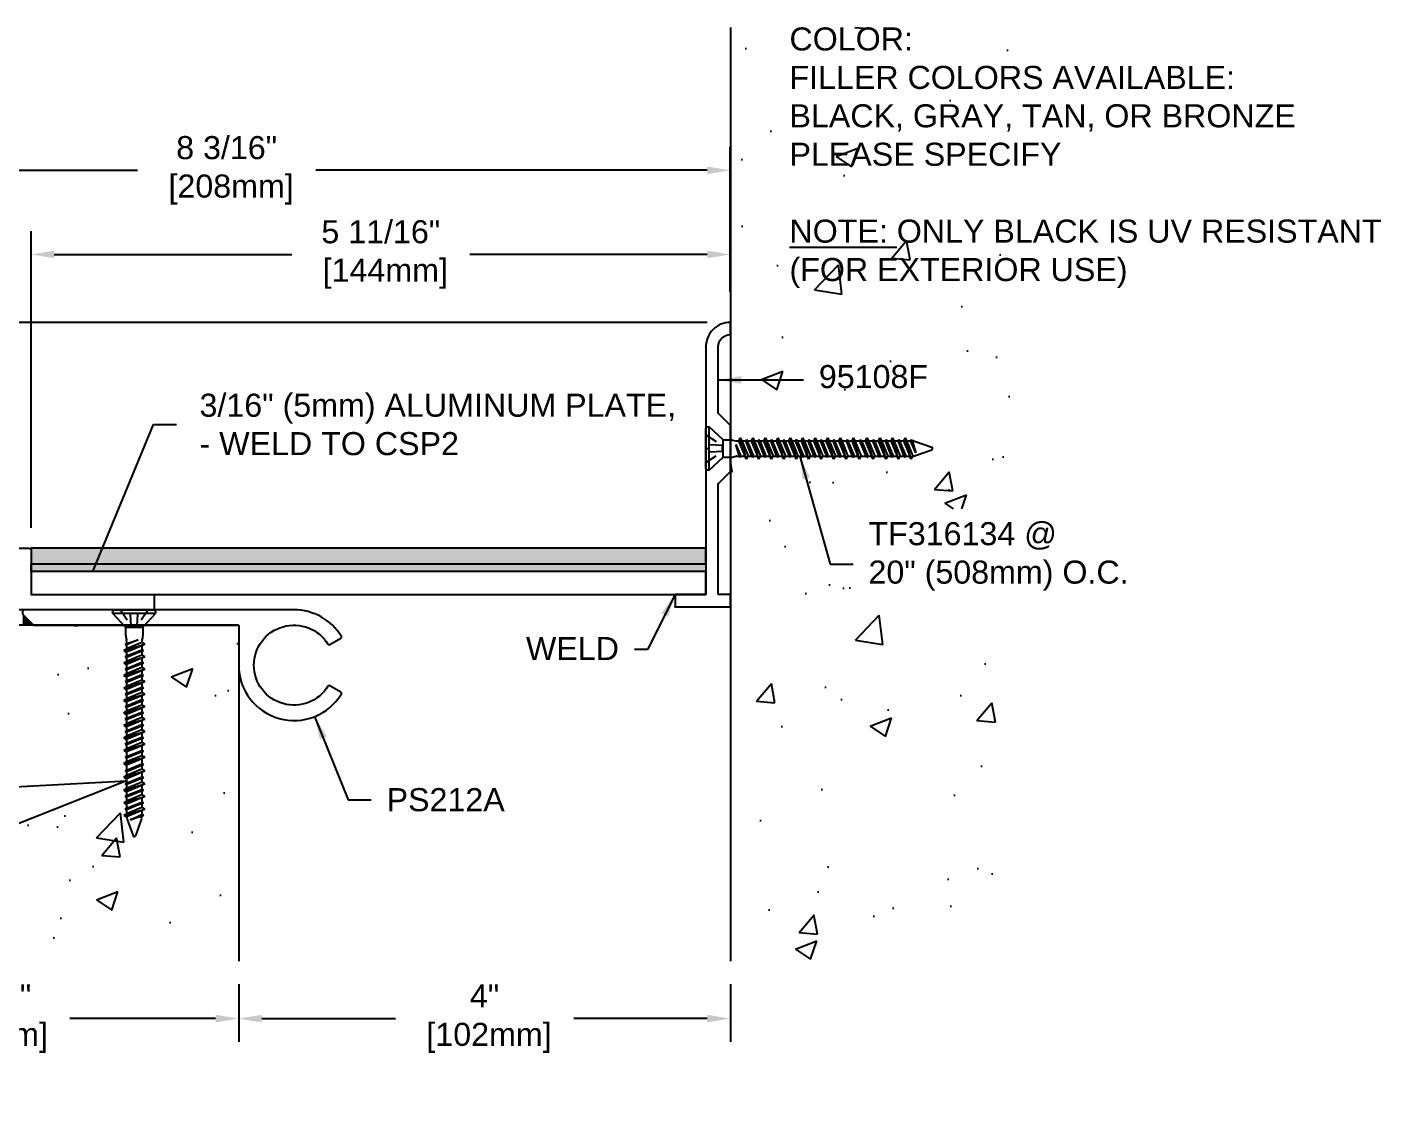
# Model space of a CAD drawing. Header units: inches. Extents: x -1.2 to 36.7, y -2.6 to 6.5.
# Drawn here: x 5.27 to 16.29, y -2.56 to 6.27 of the extents above; entities that cross this region are included whole.
import ezdxf
from ezdxf import colors
from ezdxf.entities.mleader import LeaderData, LeaderLine
from ezdxf.math import Vec2, Vec3

# ---------------------------------------------------------------- set-up
doc = ezdxf.new("R2010")
doc.units = ezdxf.units.IN
doc.header["$MEASUREMENT"] = 0
doc.linetypes.add('DASHED', pattern=[0.75, 0.5, -0.25])
for name, color, linetype in [('anchors', 4, 'Continuous'), ('conditions', 1, 'Continuous'), ('dimensions', 3, 'Continuous'), ('METALS', 7, 'Continuous'), ('Text', 2, 'Continuous')]:
    doc.layers.add(name, color=color, linetype=linetype)
doc.styles.add('ARIAL', font='arial.ttf')
doc.dimstyles.new('Arial', dxfattribs={"dimtxt": 0.1875, "dimasz": 0.1875, "dimexe": 0.1875, "dimexo": 0.1875, "dimgap": 0.1875, "dimtad": 0, "dimtih": 1, "dimtoh": 1, "dimdec": 4, "dimzin": 0, "dimdsep": 46, "dimlunit": 4, "dimtxsty": 'ARIAL', "dimcen": 0.09, "dimadec": 0, "dimazin": 0, "dimtfac": 1, "dimtdec": 4, "dimtofl": 0, "dimtmove": 0, "dimatfit": 3, "dimfxl": 0, "dimfrac": 2, "dimtolj": 1, "dimtzin": 0, "dimarcsym": 0})

# ---------------------------------------------------------------- blocks, each defined once
blk = doc.blocks.new('*D0')
at = {"layer": 'DEFPOINTS', "color": 0}
for p in [(10.994, 4.418), (10.994, 3.928), (5.306, 2.008)]:
    blk.add_point(p, dxfattribs=at)
at = {"layer": 'dimensions', "color": 0, "lineweight": -2}
for p, q in [((5.306, 2.195), (5.306, 4.606)), ((10.994, 4.115), (10.994, 4.606)), ((5.494, 4.418), (7.425, 4.418)), ((10.806, 4.418), (8.875, 4.418))]:
    blk.add_line(p, q, dxfattribs=at)
at = {"layer": 'dimensions', "color": 0}
for points in [[(5.494, 4.449), (5.494, 4.387), (5.306, 4.418)], [(10.806, 4.449), (10.806, 4.387), (10.994, 4.418)]]:
    blk.add_solid(points, dxfattribs=at)
at = {"layer": 'dimensions', "color": 0, "insert": (8.15, 4.418), "char_height": 0.1875, "attachment_point": 5, "style": 'ARIAL'}
blk.add_mtext('\\A1;5 11/16"\\P [144mm]', dxfattribs=at)
blk = doc.blocks.new('*D1')
at = {"layer": 'DEFPOINTS', "color": 0}
for p in [(10.993, 5.102), (10.993, 3.928), (2.799, 2.018)]:
    blk.add_point(p, dxfattribs=at)
at = {"layer": 'dimensions', "color": 0, "lineweight": -2}
for p, q in [((2.799, 2.205), (2.799, 5.29)), ((10.993, 4.115), (10.993, 5.29)), ((2.987, 5.102), (6.171, 5.102)), ((10.805, 5.102), (7.621, 5.102))]:
    blk.add_line(p, q, dxfattribs=at)
at = {"layer": 'dimensions', "color": 0}
for points in [[(2.987, 5.134), (2.987, 5.071), (2.799, 5.102)], [(10.805, 5.134), (10.805, 5.071), (10.993, 5.102)]]:
    blk.add_solid(points, dxfattribs=at)
at = {"layer": 'dimensions', "color": 0, "insert": (6.896, 5.102), "char_height": 0.1875, "attachment_point": 5, "style": 'ARIAL'}
blk.add_mtext('\\A1;8 3/16"\\P [208mm]', dxfattribs=at)
blk = doc.blocks.new('*D2')
at = {"layer": 'DEFPOINTS', "color": 0}
for p in [(2.799, 1.413), (6.994, -1.331), (6.994, -1.797)]:
    blk.add_point(p, dxfattribs=at)
at = {"layer": 'dimensions', "color": 0, "lineweight": -2}
for p, q in [((2.799, 1.225), (2.799, -1.985)), ((6.994, -1.518), (6.994, -1.985)), ((2.986, -1.797), (4.171, -1.797)), ((6.806, -1.797), (5.621, -1.797))]:
    blk.add_line(p, q, dxfattribs=at)
at = {"layer": 'dimensions', "color": 0}
for points in [[(2.986, -1.766), (2.986, -1.828), (2.799, -1.797)], [(6.806, -1.766), (6.806, -1.828), (6.994, -1.797)]]:
    blk.add_solid(points, dxfattribs=at)
at = {"layer": 'dimensions', "color": 0, "insert": (4.896, -1.797), "char_height": 0.1875, "attachment_point": 5, "style": 'ARIAL'}
blk.add_mtext('\\A1;4 3/16"\\P [107mm]', dxfattribs=at)
blk = doc.blocks.new('*D3')
at = {"layer": 'DEFPOINTS', "color": 0}
for p in [(6.994, -1.331), (10.994, -1.331), (10.994, -1.797)]:
    blk.add_point(p, dxfattribs=at)
at = {"layer": 'dimensions', "color": 0, "lineweight": -2}
for p, q in [((6.994, -1.518), (6.994, -1.985)), ((10.994, -1.518), (10.994, -1.985)), ((7.181, -1.797), (8.269, -1.797)), ((10.806, -1.797), (9.719, -1.797))]:
    blk.add_line(p, q, dxfattribs=at)
at = {"layer": 'dimensions', "color": 0}
for points in [[(7.181, -1.766), (7.181, -1.828), (6.994, -1.797)], [(10.806, -1.766), (10.806, -1.828), (10.994, -1.797)]]:
    blk.add_solid(points, dxfattribs=at)
at = {"layer": 'dimensions', "color": 0, "insert": (8.994, -1.797), "char_height": 0.1875, "attachment_point": 5, "style": 'ARIAL'}
blk.add_mtext('\\A1;4"\\P [102mm]', dxfattribs=at)
blk = doc.blocks.new('csp2')
blk.add_lwpolyline([(0, 0.33, -0.414214), (0.02, 0.35), (0.066, 0.35, -0.414214), (0.086, 0.33), (0.086, 0.08, 0.414214), (0.106, 0.06), (0.23, 0.06, 0.414214), (0.25, 0.08), (0.25, 0.405, 0.414214), (0.24, 0.415, -0.414214), (0.23, 0.425), (0.23, 0.49, -0.414214), (0.24, 0.5), (0.335, 0.5, -0.414214), (0.355, 0.48), (0.355, 0.135, 0.414214), (0.365, 0.125), (1.355, 0.125), (1.355, 0), (0.335, 0), (0.02, 0, -0.414214), (0, 0.02)], format="xyb", close=True)
blk = doc.blocks.new('A$C63CB1885')
for p, q in [((-0.176, 0), (-0.175, 0.018)), ((-0.176, 0), (0.176, 0)), ((-0.176, 0), (-0.07, -0.113)), ((-0.163, 0.029), (0.163, 0.029)), ((0.07, -0.113), (0.176, 0)), ((0.176, 0), (0.175, 0.018)), ((-0.074, -0.251), (0.032, -0.215)), ((-0.07, -0.113), (0.07, -0.113)), ((-0.07, -0.113), (-0.07, -0.18)), ((-0.069, -0.189), (-0.063, -0.215)), ((-0.062, -0.245), (0.032, -0.215)), ((0.032, -0.215), (-0.062, -0.257)), ((0.069, -0.189), (0.063, -0.215)), ((0.07, -0.113), (0.07, -0.18)), ((-0.086, -0.302), (0.086, -0.251)), ((-0.086, -0.302), (-0.062, -0.289)), ((-0.086, -0.302), (-0.062, -0.315)), ((-0.074, -0.251), (-0.062, -0.245)), ((-0.074, -0.251), (-0.062, -0.257)), ((-0.074, -0.353), (0.074, -0.302)), ((-0.062, -0.225), (-0.062, -0.245)), ((0.062, -0.238), (-0.062, -0.289)), ((-0.062, -0.257), (-0.062, -0.289)), ((0.062, -0.264), (-0.062, -0.315)), ((-0.062, -0.346), (0.062, -0.296)), ((0.062, -0.308), (-0.062, -0.359)), ((-0.062, -0.315), (-0.062, -0.346)), ((0.062, -0.225), (0.062, -0.238)), ((0.086, -0.251), (0.062, -0.238)), ((0.086, -0.251), (0.062, -0.264)), ((0.062, -0.264), (0.062, -0.296)), ((0.074, -0.302), (0.062, -0.296)), ((0.074, -0.302), (0.062, -0.308)), ((0.062, -0.308), (0.062, -0.34)), ((-0.086, -0.403), (0.086, -0.353)), ((-0.086, -0.403), (-0.062, -0.391)), ((-0.086, -0.403), (-0.062, -0.416)), ((-0.074, -0.353), (-0.062, -0.346)), ((-0.074, -0.353), (-0.062, -0.359)), ((-0.074, -0.454), (0.074, -0.403)), ((0.062, -0.34), (-0.062, -0.391)), ((-0.062, -0.359), (-0.062, -0.391)), ((0.062, -0.366), (-0.062, -0.416)), ((-0.062, -0.448), (0.062, -0.397)), ((0.062, -0.41), (-0.062, -0.46)), ((-0.062, -0.416), (-0.062, -0.448)), ((0.086, -0.353), (0.062, -0.34)), ((0.086, -0.353), (0.062, -0.366)), ((0.062, -0.366), (0.062, -0.397)), ((0.074, -0.403), (0.062, -0.397)), ((0.074, -0.403), (0.062, -0.41)), ((0.062, -0.41), (0.062, -0.441)), ((-0.086, -0.505), (0.086, -0.454)), ((-0.086, -0.505), (-0.062, -0.492)), ((-0.086, -0.505), (-0.062, -0.518)), ((-0.074, -0.454), (-0.062, -0.448)), ((-0.074, -0.454), (-0.062, -0.46)), ((-0.074, -0.556), (0.074, -0.505)), ((-0.074, -0.556), (-0.062, -0.55)), ((0.062, -0.441), (-0.062, -0.492)), ((-0.062, -0.46), (-0.062, -0.492)), ((0.062, -0.467), (-0.062, -0.518)), ((-0.062, -0.55), (0.062, -0.499)), ((0.062, -0.511), (-0.062, -0.562)), ((-0.062, -0.518), (-0.062, -0.55)), ((0.062, -0.543), (-0.062, -0.594)), ((0.086, -0.454), (0.062, -0.441)), ((0.086, -0.454), (0.062, -0.467)), ((0.062, -0.467), (0.062, -0.499)), ((0.074, -0.505), (0.062, -0.499)), ((0.074, -0.505), (0.062, -0.511)), ((0.062, -0.511), (0.062, -0.543)), ((0.086, -0.556), (0.062, -0.543)), ((-0.086, -0.607), (0.086, -0.556)), ((-0.086, -0.607), (-0.062, -0.594)), ((-0.086, -0.607), (-0.062, -0.619)), ((-0.086, -0.708), (0.086, -0.657)), ((-0.074, -0.556), (-0.062, -0.562)), ((-0.074, -0.657), (0.074, -0.607)), ((-0.074, -0.657), (-0.062, -0.651)), ((-0.074, -0.657), (-0.062, -0.664)), ((-0.062, -0.562), (-0.062, -0.594)), ((0.062, -0.569), (-0.062, -0.619)), ((-0.062, -0.651), (0.062, -0.6)), ((0.062, -0.613), (-0.062, -0.664)), ((-0.062, -0.619), (-0.062, -0.651)), ((0.062, -0.644), (-0.062, -0.695)), ((0.086, -0.556), (0.062, -0.569)), ((0.062, -0.569), (0.062, -0.6)), ((0.074, -0.607), (0.062, -0.6)), ((0.074, -0.607), (0.062, -0.613)), ((0.062, -0.613), (0.062, -0.644)), ((0.086, -0.657), (0.062, -0.644)), ((0.086, -0.657), (0.062, -0.67)), ((-0.086, -0.708), (-0.062, -0.695)), ((-0.086, -0.708), (-0.062, -0.721)), ((-0.086, -0.81), (0.086, -0.759)), ((-0.074, -0.759), (0.074, -0.708)), ((-0.074, -0.759), (-0.062, -0.753)), ((-0.074, -0.759), (-0.062, -0.765)), ((-0.062, -0.664), (-0.062, -0.695)), ((0.062, -0.67), (-0.062, -0.721)), ((-0.062, -0.753), (0.062, -0.702)), ((0.062, -0.714), (-0.062, -0.765)), ((-0.062, -0.721), (-0.062, -0.753)), ((0.062, -0.746), (-0.062, -0.797)), ((-0.062, -0.765), (-0.062, -0.797)), ((0.062, -0.67), (0.062, -0.702)), ((0.074, -0.708), (0.062, -0.702)), ((0.074, -0.708), (0.062, -0.714)), ((0.062, -0.714), (0.062, -0.746)), ((0.086, -0.759), (0.062, -0.746)), ((0.086, -0.759), (0.062, -0.772)), ((-0.086, -0.81), (-0.062, -0.797)), ((-0.086, -0.81), (-0.062, -0.823)), ((-0.086, -0.911), (0.086, -0.86)), ((-0.074, -0.86), (0.074, -0.81)), ((-0.074, -0.86), (-0.062, -0.854)), ((-0.074, -0.86), (-0.062, -0.867)), ((0.062, -0.772), (-0.062, -0.823)), ((-0.062, -0.854), (0.062, -0.804)), ((0.062, -0.816), (-0.062, -0.867)), ((-0.062, -0.823), (-0.062, -0.854)), ((0.062, -0.848), (-0.062, -0.898)), ((-0.062, -0.867), (-0.062, -0.898)), ((0.062, -0.873), (-0.062, -0.924)), ((0.062, -0.772), (0.062, -0.804)), ((0.074, -0.81), (0.062, -0.804)), ((0.074, -0.81), (0.062, -0.816)), ((0.062, -0.816), (0.062, -0.848)), ((0.086, -0.86), (0.062, -0.848)), ((0.086, -0.86), (0.062, -0.873)), ((0.062, -0.873), (0.062, -0.905)), ((-0.086, -0.911), (-0.062, -0.898)), ((-0.086, -0.911), (-0.062, -0.924)), ((-0.086, -1.013), (0.086, -0.962)), ((-0.074, -0.962), (0.074, -0.911)), ((-0.074, -0.962), (-0.062, -0.956)), ((-0.074, -0.962), (-0.062, -0.968)), ((-0.062, -0.956), (0.062, -0.905)), ((0.062, -0.917), (-0.062, -0.968)), ((-0.062, -0.924), (-0.062, -0.956)), ((0.062, -0.949), (-0.062, -1)), ((-0.062, -0.968), (-0.062, -1)), ((0.062, -0.975), (-0.062, -1.026)), ((0.074, -0.911), (0.062, -0.905)), ((0.074, -0.911), (0.062, -0.917)), ((0.062, -0.917), (0.062, -0.949)), ((0.086, -0.962), (0.062, -0.949)), ((0.086, -0.962), (0.062, -0.975)), ((0.062, -0.975), (0.062, -1.007)), ((-0.086, -1.013), (-0.062, -1)), ((-0.086, -1.013), (-0.062, -1.026)), ((-0.086, -1.114), (0.086, -1.064)), ((-0.074, -1.064), (0.074, -1.013)), ((-0.074, -1.064), (-0.062, -1.057)), ((-0.074, -1.064), (-0.062, -1.07)), ((-0.062, -1.057), (0.062, -1.007)), ((0.062, -1.019), (-0.062, -1.07)), ((-0.062, -1.026), (-0.062, -1.057)), ((0.062, -1.051), (-0.062, -1.101)), ((-0.062, -1.07), (-0.062, -1.101)), ((0.062, -1.077), (-0.062, -1.127)), ((0.074, -1.013), (0.062, -1.007)), ((0.074, -1.013), (0.062, -1.019)), ((0.062, -1.019), (0.062, -1.051)), ((0.086, -1.064), (0.062, -1.051)), ((0.086, -1.064), (0.062, -1.077)), ((0.062, -1.077), (0.062, -1.115)), ((-0.086, -1.114), (-0.062, -1.101)), ((-0.086, -1.114), (-0.062, -1.127)), ((-0.086, -1.222), (0.086, -1.171)), ((-0.086, -1.222), (-0.062, -1.209)), ((-0.074, -1.171), (0.074, -1.121)), ((-0.074, -1.171), (-0.062, -1.165)), ((-0.074, -1.171), (-0.062, -1.178)), ((-0.062, -1.165), (0.062, -1.115)), ((0.062, -1.127), (-0.062, -1.178)), ((-0.062, -1.127), (-0.062, -1.165)), ((0.062, -1.159), (-0.062, -1.209)), ((-0.062, -1.178), (-0.062, -1.209)), ((0.062, -1.184), (-0.062, -1.235)), ((0.074, -1.121), (0.062, -1.115)), ((0.074, -1.121), (0.062, -1.127)), ((0.062, -1.127), (0.062, -1.159)), ((0.086, -1.171), (0.062, -1.159)), ((0.086, -1.171), (0.062, -1.184)), ((0.062, -1.184), (0.062, -1.225)), ((-0.086, -1.222), (-0.062, -1.235)), ((-0.086, -1.332), (0.086, -1.282)), ((-0.086, -1.332), (-0.062, -1.319)), ((-0.074, -1.282), (0.074, -1.231)), ((-0.074, -1.282), (-0.062, -1.275)), ((-0.074, -1.282), (-0.062, -1.288)), ((-0.062, -1.275), (0.062, -1.225)), ((-0.062, -1.235), (-0.062, -1.275)), ((0.062, -1.237), (-0.062, -1.288)), ((0.062, -1.269), (-0.062, -1.319)), ((-0.062, -1.288), (-0.062, -1.319)), ((0.062, -1.295), (-0.062, -1.345)), ((0.074, -1.231), (0.062, -1.225)), ((0.074, -1.231), (0.062, -1.237)), ((0.062, -1.237), (0.062, -1.269)), ((0.086, -1.282), (0.062, -1.269)), ((0.086, -1.282), (0.062, -1.295)), ((0.062, -1.295), (0.062, -1.33)), ((-0.086, -1.332), (-0.062, -1.345)), ((-0.086, -1.438), (0.086, -1.387)), ((-0.086, -1.438), (-0.062, -1.425)), ((-0.074, -1.387), (0.074, -1.336)), ((-0.074, -1.387), (-0.062, -1.381)), ((-0.074, -1.387), (-0.062, -1.393)), ((-0.062, -1.381), (0.062, -1.33)), ((0.062, -1.343), (-0.062, -1.393)), ((-0.062, -1.345), (-0.062, -1.381)), ((0.062, -1.374), (-0.062, -1.425)), ((-0.062, -1.393), (-0.062, -1.425)), ((0.062, -1.4), (-0.062, -1.451)), ((0.074, -1.336), (0.062, -1.33)), ((0.074, -1.336), (0.062, -1.343)), ((0.062, -1.343), (0.062, -1.374)), ((0.086, -1.387), (0.062, -1.374)), ((0.086, -1.387), (0.062, -1.4)), ((0.062, -1.4), (0.062, -1.433)), ((-0.086, -1.438), (-0.062, -1.451)), ((-0.086, -1.54), (0.086, -1.489)), ((-0.086, -1.54), (-0.062, -1.527)), ((-0.086, -1.54), (-0.062, -1.553)), ((-0.074, -1.489), (0.074, -1.439)), ((-0.074, -1.489), (-0.062, -1.483)), ((-0.074, -1.489), (-0.062, -1.496)), ((-0.074, -1.592), (0.074, -1.541)), ((-0.062, -1.483), (0.062, -1.433)), ((0.062, -1.445), (-0.062, -1.496)), ((-0.062, -1.451), (-0.062, -1.483)), ((0.062, -1.477), (-0.062, -1.527)), ((-0.062, -1.496), (-0.062, -1.527)), ((0.062, -1.502), (-0.062, -1.553)), ((-0.062, -1.586), (0.062, -1.535)), ((0.074, -1.439), (0.062, -1.433)), ((0.074, -1.439), (0.062, -1.445)), ((0.062, -1.445), (0.062, -1.477)), ((0.086, -1.489), (0.062, -1.477)), ((0.086, -1.489), (0.062, -1.502)), ((0.062, -1.502), (0.062, -1.535)), ((0.074, -1.541), (0.062, -1.535)), ((0.074, -1.541), (0.062, -1.547)), ((-0.086, -1.643), (0.086, -1.592)), ((-0.086, -1.643), (-0.062, -1.63)), ((-0.086, -1.643), (-0.062, -1.655)), ((-0.074, -1.592), (-0.062, -1.586)), ((-0.074, -1.592), (-0.062, -1.598)), ((0.062, -1.547), (-0.062, -1.598)), ((-0.062, -1.553), (-0.062, -1.586)), ((0.062, -1.579), (-0.062, -1.63)), ((-0.062, -1.598), (-0.062, -1.63)), ((0.062, -1.605), (-0.062, -1.655)), ((-0.034, -1.679), (0.062, -1.636)), ((-0.034, -1.679), (0.074, -1.643)), ((0.062, -1.649), (-0.034, -1.679)), ((0.062, -1.547), (0.062, -1.579)), ((0.086, -1.592), (0.062, -1.579)), ((0.086, -1.592), (0.062, -1.605)), ((0.062, -1.605), (0.062, -1.652)), ((0.074, -1.643), (0.062, -1.636)), ((0.074, -1.643), (0.062, -1.649)), ((-0.06, -1.668), (-0.01, -1.81)), ((0.06, -1.668), (0.01, -1.81))]:
    blk.add_line(p, q)
at = {"linetype": 'DASHED', "ltscale": 0.025}
for p, q in [((-0.113, 0.029), (-0.024, -0.106)), ((-0.024, -0.106), (-0.031, 0.028)), ((0.024, -0.106), (0.031, 0.029)), ((0.112, 0.029), (0.024, -0.106)), ((-0.024, -0.106), (0.024, -0.106))]:
    blk.add_line(p, q, dxfattribs=at)
for centre, radius, start, end in [((-0.163, 0.017), 0.0112, 90, 175), ((0.163, 0.017), 0.0112, 5, 90), ((-0.023, -0.18), 0.0465, 180, 191.9357), ((-0.109, -0.225), 0.0465, 0, 11.9357), ((0.109, -0.225), 0.0465, 168.0643, 180), ((0.023, -0.18), 0.0465, 348.0643, 0), ((-0.016, -1.652), 0.0465, 183.9476, 199.3058), ((0.016, -1.652), 0.0465, 340.6942, 0), ((0, -1.806), 0.0106, 204.1001, 335.8999)]:
    blk.add_arc(centre, radius, start, end)
blk = doc.blocks.new('TF316134')
blk.add_blockref('A$C63CB1885', (0, -0.0285))
blk = doc.blocks.new('PS212A')
at = {"linetype": 'Continuous', "flags": 128}
blk.add_lwpolyline([(0.451, 0.125), (-1.747, 0.125, 0.414214), (-1.757, 0.115), (-1.757, 0.095, 0.198912), (-1.754, 0.087), (-1.67, 0.003, 0.198912), (-1.663, 0), (-0.009, 0, -0.414214), (0.001, -0.01), (0.001, -0.325, 0.758338), (0.836, -0.559, 0.420887), (0.832, -0.545), (0.741, -0.492, 0.405496), (0.727, -0.496, -3.520953), (0.727, -0.154, 0.405496), (0.741, -0.157), (0.832, -0.105, 0.420887), (0.836, -0.091, 0.261868)], format="xyb", close=True, dxfattribs=at)
blk = doc.blocks.new('95108F')
blk.add_lwpolyline([(0.063, 0.063), (0.963, 0.063), (1.063, -0.037), (1.438, -0.037), (1.538, 0.063), (2.077, 0.063, -0.414214), (2.176, -0.036), (2.176, -0.037), (2.276, -0.037), (2.276, -0.036, 0.414214), (2.077, 0.163), (1.261, 0.163), (1.251, 0.153), (1.241, 0.163), (0.063, 0.163), (0.063, 0.413), (-0.037, 0.413), (-0.037, -0.037), (0.063, -0.037)], format="xyb", close=True)
for p in [(-0.037, 0.413), (2.077, 0.163), (2.199, 0.122), (0.963, 0.063), (0.063, -0.037), (1.438, -0.037), (2.276, -0.037)]:
    blk.add_point(p)
blk = doc.blocks.new('*D22')
at = {"layer": 'DEFPOINTS', "color": 0}
for p in [(10.994, 3.865), (-0.716, 2.028), (1.357, 2.028)]:
    blk.add_point(p, dxfattribs=at)
at = {"layer": 'dimensions', "color": 0, "lineweight": -2}
for p, q in [((10.806, 3.865), (-0.903, 3.865)), ((-0.716, 3.678), (-0.716, 3.51)), ((-0.716, 2.215), (-0.716, 2.58)), ((1.169, 2.028), (-0.903, 2.028))]:
    blk.add_line(p, q, dxfattribs=at)
at = {"layer": 'dimensions', "color": 0}
for points in [[(-0.747, 3.678), (-0.685, 3.678), (-0.716, 3.865)], [(-0.747, 2.215), (-0.685, 2.215), (-0.716, 2.028)]]:
    blk.add_solid(points, dxfattribs=at)
at = {"layer": 'dimensions', "color": 0, "insert": (-0.716, 3.045), "char_height": 0.1875, "attachment_point": 5, "style": 'ARIAL'}
blk.add_mtext('\\A1;1 13/16"\\P [47mm]', dxfattribs=at)

msp = doc.modelspace()

# ---------------------------------------------------------------- hatches: boundary and pattern name
at = {"layer": 'conditions'}
h = msp.add_hatch(dxfattribs=at)
h.set_pattern_fill('AR-CONC', color=256, scale=0.25, style=0)
h.set_pattern_definition([(50, (-1, 4e-15), (1.79315, -0.15688), [0.1875, -2.0625]), (355, (-1, 4e-15), (-0.34688, 1.88048), [0.15, -1.65]), (100.451, (-0.8506, -0.013), (1.44627, 1.7236), [0.15935, -1.75286]), (46.184, (-1, 0.5), (2.6681, -0.4138), [0.28125, -3.09375]), (96.636, (-0.7777, 0.4655), (2.33666, 2.4353), [0.23903, -2.6293]), (351.184, (-1, 0.5), (2.33665, 2.4353), [0.225, -2.475]), (21, (-0.75, 0.375), (1.49227, -1.00655), [0.1875, -2.0625]), (326, (-0.75, 0.375), (0.60829, 1.81288), [0.15, -1.65]), (71.451, (-0.6256, 0.2911), (2.10056, 0.80633), [0.15935, -1.75286]), (37.5, (-1, 4e-15), (0.0304, 0.832235), [0, -1.63, 0, -1.675, 0, -1.65625]), (7.5, (-1, 4e-15), (0.657674, 0.98603), [0, -0.955, 0, -1.5925, 0, -0.63125]), (327.5, (-1.5575, 4e-15), (1.334556, -0.056387), [0, -0.625, 0, -1.95, 0, -2.5875]), (317.5, (-1.8075, 4e-15), (1.457965, 0.25026), [0, -0.8125, 0, -1.295, 0, -1.8375])])
h.paths.add_polyline_path([(11.43971, 4.55612), (11.43971, 4.91864), (12.41746, 4.91864), (12.41746, 4.55612)], flags=16)
h.paths.add_polyline_path([(11.42727, 4.86568), (12.38651, 4.86568), (12.38651, 4.58046), (11.42727, 4.58046)], flags=24)
edge = h.paths.add_edge_path()
edge.add_line((13.29924, 6.26417), (10.99381, 6.26417))
edge.add_line((10.99381, 6.26417), (10.99381, 2.97145))
edge.add_line((10.99381, 2.97145), (11.00677, 2.97145))
edge.add_line((11.00677, 2.97145), (11.0375, 2.96495))
edge.add_arc((11.04711, 3.01045), 0.0465, 258.0643, 270)
edge.add_line((11.04711, 2.96395), (11.06048, 2.96395))
edge.add_line((11.06048, 2.96395), (11.07341, 2.98795))
edge.add_line((11.07341, 2.98795), (11.08633, 2.96395))
edge.add_line((11.08633, 2.96395), (11.11803, 2.96395))
edge.add_line((11.11803, 2.96395), (11.12419, 2.97539))
edge.add_line((11.12419, 2.97539), (11.13035, 2.96395))
edge.add_line((11.13035, 2.96395), (11.16205, 2.96395))
edge.add_line((11.16205, 2.96395), (11.17497, 2.98795))
edge.add_line((11.17497, 2.98795), (11.1879, 2.96395))
edge.add_line((11.1879, 2.96395), (11.21959, 2.96395))
edge.add_line((11.21959, 2.96395), (11.22575, 2.97539))
edge.add_line((11.22575, 2.97539), (11.23191, 2.96395))
edge.add_line((11.23191, 2.96395), (11.26361, 2.96395))
edge.add_line((11.26361, 2.96395), (11.27653, 2.98795))
edge.add_line((11.27653, 2.98795), (11.28946, 2.96395))
edge.add_line((11.28946, 2.96395), (11.32115, 2.96395))
edge.add_line((11.32115, 2.96395), (11.32731, 2.97539))
edge.add_line((11.32731, 2.97539), (11.33348, 2.96395))
edge.add_line((11.33348, 2.96395), (11.36517, 2.96395))
edge.add_line((11.36517, 2.96395), (11.3781, 2.98795))
edge.add_line((11.3781, 2.98795), (11.39102, 2.96395))
edge.add_line((11.39102, 2.96395), (11.42271, 2.96395))
edge.add_line((11.42271, 2.96395), (11.42888, 2.97539))
edge.add_line((11.42888, 2.97539), (11.43504, 2.96395))
edge.add_line((11.43504, 2.96395), (11.46673, 2.96395))
edge.add_line((11.46673, 2.96395), (11.47966, 2.98795))
edge.add_line((11.47966, 2.98795), (11.49258, 2.96395))
edge.add_line((11.49258, 2.96395), (11.52428, 2.96395))
edge.add_line((11.52428, 2.96395), (11.53044, 2.97539))
edge.add_line((11.53044, 2.97539), (11.5366, 2.96395))
edge.add_line((11.5366, 2.96395), (11.5683, 2.96395))
edge.add_line((11.5683, 2.96395), (11.58122, 2.98795))
edge.add_line((11.58122, 2.98795), (11.59415, 2.96395))
edge.add_line((11.59415, 2.96395), (11.62584, 2.96395))
edge.add_line((11.62584, 2.96395), (11.632, 2.97539))
edge.add_line((11.632, 2.97539), (11.63816, 2.96395))
edge.add_line((11.63816, 2.96395), (11.66986, 2.96395))
edge.add_line((11.66986, 2.96395), (11.68278, 2.98795))
edge.add_line((11.68278, 2.98795), (11.69571, 2.96395))
edge.add_line((11.69571, 2.96395), (11.7274, 2.96395))
edge.add_line((11.7274, 2.96395), (11.73356, 2.97539))
edge.add_line((11.73356, 2.97539), (11.73973, 2.96395))
edge.add_line((11.73973, 2.96395), (11.77142, 2.96395))
edge.add_line((11.77142, 2.96395), (11.78435, 2.98795))
edge.add_line((11.78435, 2.98795), (11.79727, 2.96395))
edge.add_line((11.79727, 2.96395), (11.82896, 2.96395))
edge.add_line((11.82896, 2.96395), (11.83513, 2.97539))
edge.add_line((11.83513, 2.97539), (11.84129, 2.96395))
edge.add_line((11.84129, 2.96395), (11.87298, 2.96395))
edge.add_line((11.87298, 2.96395), (11.88591, 2.98795))
edge.add_line((11.88591, 2.98795), (11.89883, 2.96395))
edge.add_line((11.89883, 2.96395), (11.93684, 2.96395))
edge.add_line((11.93684, 2.96395), (11.94301, 2.97539))
edge.add_line((11.94301, 2.97539), (11.94917, 2.96395))
edge.add_line((11.94917, 2.96395), (11.98086, 2.96395))
edge.add_line((11.98086, 2.96395), (11.99379, 2.98795))
edge.add_line((11.99379, 2.98795), (12.00671, 2.96395))
edge.add_line((12.00671, 2.96395), (12.04697, 2.96395))
edge.add_line((12.04697, 2.96395), (12.05313, 2.97539))
edge.add_line((12.05313, 2.97539), (12.0593, 2.96395))
edge.add_line((12.0593, 2.96395), (12.09099, 2.96395))
edge.add_line((12.09099, 2.96395), (12.10392, 2.98795))
edge.add_line((12.10392, 2.98795), (12.11684, 2.96395))
edge.add_line((12.11684, 2.96395), (12.1526, 2.96395))
edge.add_line((12.1526, 2.96395), (12.15877, 2.97539))
edge.add_line((12.15877, 2.97539), (12.16493, 2.96395))
edge.add_line((12.16493, 2.96395), (12.19662, 2.96395))
edge.add_line((12.19662, 2.96395), (12.20955, 2.98795))
edge.add_line((12.20955, 2.98795), (12.22247, 2.96395))
edge.add_line((12.22247, 2.96395), (12.25486, 2.96395))
edge.add_line((12.25486, 2.96395), (12.26103, 2.97539))
edge.add_line((12.26103, 2.97539), (12.26719, 2.96395))
edge.add_line((12.26719, 2.96395), (12.29888, 2.96395))
edge.add_line((12.29888, 2.96395), (12.31181, 2.98795))
edge.add_line((12.31181, 2.98795), (12.32473, 2.96395))
edge.add_line((12.32473, 2.96395), (12.35713, 2.96395))
edge.add_line((12.35713, 2.96395), (12.36329, 2.97539))
edge.add_line((12.36329, 2.97539), (12.36945, 2.96395))
edge.add_line((12.36945, 2.96395), (12.40115, 2.96395))
edge.add_line((12.40115, 2.96395), (12.41407, 2.98795))
edge.add_line((12.41407, 2.98795), (12.427, 2.96395))
edge.add_line((12.427, 2.96395), (12.45061, 2.96395))
edge.add_line((12.45061, 2.96395), (12.44408, 2.97847))
edge.add_line((12.44408, 2.97847), (12.45024, 2.98991))
edge.add_line((12.45024, 2.98991), (12.45641, 2.97847))
edge.add_line((12.45641, 2.97847), (12.46107, 2.96395))
edge.add_line((12.46107, 2.96395), (12.47453, 2.96395))
edge.add_arc((12.47453, 2.91745), 0.0465, 70.694249, 90, ccw=False)
edge.add_line((12.4899, 2.96133), (12.63096, 2.91192))
edge.add_arc((12.62831, 2.9017), 0.01056, -75.488576, 75.488576, ccw=False)
edge.add_line((12.63096, 2.89147), (12.4899, 2.84206))
edge.add_arc((12.47453, 2.88595), 0.0465, 274.081651, 289.305751, ccw=False)
edge.add_line((12.47784, 2.83957), (12.46485, 2.81545))
edge.add_line((12.46485, 2.81545), (12.45193, 2.83945))
edge.add_line((12.45193, 2.83945), (12.42023, 2.83945))
edge.add_line((12.42023, 2.83945), (12.41407, 2.828))
edge.add_line((12.41407, 2.828), (12.40791, 2.83945))
edge.add_line((12.40791, 2.83945), (12.37552, 2.83945))
edge.add_line((12.37552, 2.83945), (12.36259, 2.81545))
edge.add_line((12.36259, 2.81545), (12.34967, 2.83945))
edge.add_line((12.34967, 2.83945), (12.31797, 2.83945))
edge.add_line((12.31797, 2.83945), (12.31181, 2.828))
edge.add_line((12.31181, 2.828), (12.30565, 2.83945))
edge.add_line((12.30565, 2.83945), (12.27325, 2.83945))
edge.add_line((12.27325, 2.83945), (12.26033, 2.81545))
edge.add_line((12.26033, 2.81545), (12.2474, 2.83945))
edge.add_line((12.2474, 2.83945), (12.21571, 2.83945))
edge.add_line((12.21571, 2.83945), (12.20955, 2.828))
edge.add_line((12.20955, 2.828), (12.20338, 2.83945))
edge.add_line((12.20338, 2.83945), (12.16762, 2.83945))
edge.add_line((12.16762, 2.83945), (12.1547, 2.81545))
edge.add_line((12.1547, 2.81545), (12.14177, 2.83945))
edge.add_line((12.14177, 2.83945), (12.11008, 2.83945))
edge.add_line((12.11008, 2.83945), (12.10392, 2.828))
edge.add_line((12.10392, 2.828), (12.09775, 2.83945))
edge.add_line((12.09775, 2.83945), (12.05749, 2.83945))
edge.add_line((12.05749, 2.83945), (12.04457, 2.81545))
edge.add_line((12.04457, 2.81545), (12.03164, 2.83945))
edge.add_line((12.03164, 2.83945), (11.99995, 2.83945))
edge.add_line((11.99995, 2.83945), (11.99379, 2.828))
edge.add_line((11.99379, 2.828), (11.98762, 2.83945))
edge.add_line((11.98762, 2.83945), (11.94961, 2.83945))
edge.add_line((11.94961, 2.83945), (11.93669, 2.81545))
edge.add_line((11.93669, 2.81545), (11.92376, 2.83945))
edge.add_line((11.92376, 2.83945), (11.89207, 2.83945))
edge.add_line((11.89207, 2.83945), (11.88591, 2.828))
edge.add_line((11.88591, 2.828), (11.87974, 2.83945))
edge.add_line((11.87974, 2.83945), (11.84805, 2.83945))
edge.add_line((11.84805, 2.83945), (11.83513, 2.81545))
edge.add_line((11.83513, 2.81545), (11.8222, 2.83945))
edge.add_line((11.8222, 2.83945), (11.79051, 2.83945))
edge.add_line((11.79051, 2.83945), (11.78435, 2.828))
edge.add_line((11.78435, 2.828), (11.77818, 2.83945))
edge.add_line((11.77818, 2.83945), (11.74649, 2.83945))
edge.add_line((11.74649, 2.83945), (11.73356, 2.81545))
edge.add_line((11.73356, 2.81545), (11.72064, 2.83945))
edge.add_line((11.72064, 2.83945), (11.68895, 2.83945))
edge.add_line((11.68895, 2.83945), (11.68278, 2.828))
edge.add_line((11.68278, 2.828), (11.67662, 2.83945))
edge.add_line((11.67662, 2.83945), (11.64493, 2.83945))
edge.add_line((11.64493, 2.83945), (11.632, 2.81545))
edge.add_line((11.632, 2.81545), (11.61908, 2.83945))
edge.add_line((11.61908, 2.83945), (11.58738, 2.83945))
edge.add_line((11.58738, 2.83945), (11.58122, 2.828))
edge.add_line((11.58122, 2.828), (11.57506, 2.83945))
edge.add_line((11.57506, 2.83945), (11.54336, 2.83945))
edge.add_line((11.54336, 2.83945), (11.53044, 2.81545))
edge.add_line((11.53044, 2.81545), (11.51751, 2.83945))
edge.add_line((11.51751, 2.83945), (11.48582, 2.83945))
edge.add_line((11.48582, 2.83945), (11.47966, 2.828))
edge.add_line((11.47966, 2.828), (11.47349, 2.83945))
edge.add_line((11.47349, 2.83945), (11.4418, 2.83945))
edge.add_line((11.4418, 2.83945), (11.42888, 2.81545))
edge.add_line((11.42888, 2.81545), (11.41595, 2.83945))
edge.add_line((11.41595, 2.83945), (11.38426, 2.83945))
edge.add_line((11.38426, 2.83945), (11.3781, 2.828))
edge.add_line((11.3781, 2.828), (11.37193, 2.83945))
edge.add_line((11.37193, 2.83945), (11.34024, 2.83945))
edge.add_line((11.34024, 2.83945), (11.32731, 2.81545))
edge.add_line((11.32731, 2.81545), (11.31439, 2.83945))
edge.add_line((11.31439, 2.83945), (11.2827, 2.83945))
edge.add_line((11.2827, 2.83945), (11.27653, 2.828))
edge.add_line((11.27653, 2.828), (11.27037, 2.83945))
edge.add_line((11.27037, 2.83945), (11.23868, 2.83945))
edge.add_line((11.23868, 2.83945), (11.22575, 2.81545))
edge.add_line((11.22575, 2.81545), (11.21283, 2.83945))
edge.add_line((11.21283, 2.83945), (11.18113, 2.83945))
edge.add_line((11.18113, 2.83945), (11.17497, 2.828))
edge.add_line((11.17497, 2.828), (11.16881, 2.83945))
edge.add_line((11.16881, 2.83945), (11.13711, 2.83945))
edge.add_line((11.13711, 2.83945), (11.12419, 2.81545))
edge.add_line((11.12419, 2.81545), (11.11126, 2.83945))
edge.add_line((11.11126, 2.83945), (11.07957, 2.83945))
edge.add_line((11.07957, 2.83945), (11.07341, 2.828))
edge.add_line((11.07341, 2.828), (11.06724, 2.83945))
edge.add_line((11.06724, 2.83945), (11.04711, 2.83945))
edge.add_arc((11.04711, 2.79295), 0.0465, 90, 101.9357)
edge.add_line((11.0375, 2.83844), (11.00677, 2.83195))
edge.add_line((11.00677, 2.83195), (10.99381, 2.83195))
edge.add_line((10.99381, 2.83195), (10.99381, -1.33077))
edge.add_line((10.99381, -1.33077), (13.29924, -1.33077))
edge.add_line((13.29924, -1.33077), (13.29924, 1.60872))
edge.add_line((13.29924, 1.60872), (12.08629, 1.60872))
edge.add_line((12.08629, 1.60872), (12.08629, 2.34951))
edge.add_line((12.08629, 2.34951), (13.29924, 2.34951))
edge.add_line((13.29924, 2.34951), (13.29924, 6.26417))
h = msp.add_hatch(dxfattribs=at)
h.set_pattern_fill('ANSI33', color=256, scale=0.25, angle=45, style=0)
h.set_pattern_definition([(90, (2, -4e-15), (-0.0625, 1e-17), []), (90, (2.03125, 0.03125), (-0.0625, 1e-17), [0.03125, -0.015625])])
h.paths.add_polyline_path([(10.79381, 1.90285), (10.79381, 2.02785), (5.30631, 2.02785), (5.30631, 1.90285)])
h = msp.add_hatch(dxfattribs=at)
h.set_pattern_fill('AR-CONC', color=256, scale=0.25, style=0)
h.set_pattern_definition([(50, (0.5, 0), (1.79315, -0.15688), [0.1875, -2.0625]), (355, (0.5, 0), (-0.3469, 1.8805), [0.15, -1.65]), (100.45, (0.6494, -0.013), (1.44627, 1.7236), [0.15935, -1.75286]), (46.184, (0.5, 0.5), (2.6681, -0.4138), [0.28125, -3.09375]), (96.636, (0.7223, 0.4655), (2.3367, 2.4353), [0.239, -2.6293]), (351.184, (0.5, 0.5), (2.3367, 2.4353), [0.225, -2.475]), (21, (0.75, 0.375), (1.49227, -1.00655), [0.1875, -2.0625]), (326, (0.75, 0.375), (0.6083, 1.8129), [0.15, -1.65]), (71.45, (0.8744, 0.2911), (2.10056, 0.80633), [0.15935, -1.75286]), (37.5, (0.5, 0), (0.0304, 0.832235), [0, -1.63, 0, -1.675, 0, -1.65625]), (7.5, (0.5, 0), (0.65767, 0.98603), [0, -0.955, 0, -1.5925, 0, -0.63125]), (327.5, (-0.0575, 0), (1.334556, -0.05639), [0, -0.625, 0, -1.95, 0, -2.5875]), (317.5, (-0.3075, 0), (1.45797, 0.25026), [0, -0.8125, 0, -1.295, 0, -1.8375])])
h.paths.add_polyline_path([(6.99381, -1.33077), (6.99381, 1.39674, 0.30015696), (6.98462, 1.40281), (6.22922, 1.40281), (6.21411, 1.38685), (6.21411, 1.31489), (6.20762, 1.28416, 0.05212645), (6.20661, 1.27455), (6.20661, 1.26118), (6.23061, 1.24825), (6.20661, 1.23533), (6.20661, 1.20363), (6.21806, 1.19747), (6.20661, 1.19131), (6.20661, 1.15961), (6.23061, 1.14669), (6.20661, 1.13376), (6.20661, 1.10207), (6.21806, 1.09591), (6.20661, 1.08974), (6.20661, 1.05805), (6.23061, 1.04513), (6.20661, 1.0322), (6.20661, 1.00051), (6.21806, 0.99435), (6.20661, 0.98818), (6.20661, 0.95649), (6.23061, 0.94356), (6.20661, 0.93064), (6.20661, 0.89895), (6.21806, 0.89278), (6.20661, 0.88662), (6.20661, 0.85493), (6.23061, 0.842), (6.20661, 0.82908), (6.20661, 0.79738), (6.21806, 0.79122), (6.20661, 0.78506), (6.20661, 0.75336), (6.23061, 0.74044), (6.20661, 0.72751), (6.20661, 0.69582), (6.21806, 0.68966), (6.20661, 0.68349), (6.20661, 0.6518), (6.23061, 0.63888), (6.20661, 0.62595), (6.20661, 0.59426), (6.21806, 0.5881), (6.20661, 0.58193), (6.20661, 0.55024), (6.23061, 0.53731), (6.20661, 0.52439), (6.20661, 0.4927), (6.21806, 0.48653), (6.20661, 0.48037), (6.20661, 0.44868), (6.23061, 0.43575), (6.20661, 0.42283), (6.20661, 0.38482), (6.21806, 0.37865), (6.20661, 0.37249), (6.20661, 0.3408), (6.23061, 0.32787), (6.20661, 0.31495), (6.20661, 0.27469), (6.21806, 0.26852), (6.20661, 0.26236), (6.20661, 0.23067), (6.23061, 0.21774), (6.20661, 0.20482), (6.20661, 0.16906), (6.21806, 0.16289), (6.20661, 0.15673), (6.20661, 0.12504), (6.23061, 0.11211), (6.20661, 0.09919), (6.20661, 0.06679), (6.21806, 0.06063), (6.20661, 0.05447), (6.20661, 0.02277), (6.23061, 0.00985), (6.20661, -0.00308), (6.20661, -0.03547), (6.21806, -0.04163), (6.20661, -0.04779), (6.20661, -0.07949), (6.23061, -0.09241), (6.20661, -0.10534), (6.20661, -0.12896), (6.22113, -0.12242), (6.23257, -0.12858), (6.22113, -0.13475), (6.20661, -0.13941), (6.20661, -0.16078), (6.15458, -0.3093, -0.77412328), (6.13414, -0.3093), (6.08211, -0.16078), (6.08211, -0.15612), (6.05811, -0.14319), (6.08211, -0.13027), (6.08211, -0.09858), (6.07067, -0.09241), (6.08211, -0.08625), (6.08211, -0.05386), (6.05811, -0.04093), (6.08211, -0.02801), (6.08211, 0.00369), (6.07067, 0.00985), (6.08211, 0.01601), (6.08211, 0.0484), (6.05811, 0.06133), (6.08211, 0.07425), (6.08211, 0.10595), (6.07067, 0.11211), (6.08211, 0.11827), (6.08211, 0.15404), (6.05811, 0.16696), (6.08211, 0.17989), (6.08211, 0.21158), (6.07067, 0.21774), (6.08211, 0.22391), (6.08211, 0.26417), (6.05811, 0.27709), (6.08211, 0.29001), (6.08211, 0.32171), (6.07067, 0.32787), (6.08211, 0.33403), (6.08211, 0.34618), (6.08211, 0.37205), (6.05811, 0.38497), (6.08211, 0.3979), (6.08211, 0.42959), (6.07067, 0.43575), (6.08211, 0.44191), (6.08211, 0.47361), (6.05811, 0.48653), (6.08211, 0.49946), (6.08211, 0.53115), (6.07067, 0.53731), (6.08211, 0.54348), (6.08211, 0.57517), (6.05811, 0.5881), (6.08211, 0.60102), (6.08211, 0.63271), (6.07067, 0.63888), (6.08211, 0.64504), (6.08211, 0.67673), (6.05811, 0.68966), (6.08211, 0.70258), (6.08211, 0.73428), (6.07067, 0.74044), (6.08211, 0.7466), (6.08211, 0.7783), (6.05811, 0.79122), (6.08211, 0.80415), (6.08211, 0.83584), (6.07067, 0.842), (6.08211, 0.84816), (6.08211, 0.87986), (6.05811, 0.89278), (6.08211, 0.90571), (6.08211, 0.9374), (6.07067, 0.94356), (6.08211, 0.94973), (6.08211, 0.98142), (6.05811, 0.99435), (6.08211, 1.00727), (6.08211, 1.03896), (6.07067, 1.04513), (6.08211, 1.05129), (6.08211, 1.08298), (6.05811, 1.09591), (6.08211, 1.10883), (6.08211, 1.14053), (6.07067, 1.14669), (6.08211, 1.15285), (6.08211, 1.18455), (6.05811, 1.19747), (6.08211, 1.2104), (6.08211, 1.24209), (6.07067, 1.24825), (6.08211, 1.25441), (6.08211, 1.27455, 0.05212645), (6.08111, 1.28416), (6.07461, 1.31489), (6.07461, 1.38685), (6.0595, 1.40281), (5.32665, 1.40281), (5.32664, 1.40282), (3.13885, 1.40282), (3.12372, 1.38685), (3.12372, 1.31489), (3.11723, 1.28416, 0.05212645), (3.11622, 1.27455), (3.11622, 1.26118), (3.14022, 1.24825), (3.11622, 1.23533), (3.11622, 1.20363), (3.12767, 1.19747), (3.11622, 1.19131), (3.11622, 1.15961), (3.14022, 1.14669), (3.11622, 1.13376), (3.11622, 1.10207), (3.12767, 1.09591), (3.11622, 1.08974), (3.11622, 1.05805), (3.14022, 1.04513), (3.11622, 1.0322), (3.11622, 1.00051), (3.12767, 0.99435), (3.11622, 0.98818), (3.11622, 0.95649), (3.14022, 0.94356), (3.11622, 0.93064), (3.11622, 0.89895), (3.12767, 0.89278), (3.11622, 0.88662), (3.11622, 0.85493), (3.14022, 0.842), (3.11622, 0.82908), (3.11622, 0.79738), (3.12767, 0.79122), (3.11622, 0.78506), (3.11622, 0.75336), (3.14022, 0.74044), (3.11622, 0.72751), (3.11622, 0.69582), (3.12767, 0.68966), (3.11622, 0.68349), (3.11622, 0.6518), (3.14022, 0.63888), (3.11622, 0.62595), (3.11622, 0.59426), (3.12767, 0.5881), (3.11622, 0.58193), (3.11622, 0.55024), (3.14022, 0.53731), (3.11622, 0.52439), (3.11622, 0.4927), (3.12767, 0.48653), (3.11622, 0.48037), (3.11622, 0.44868), (3.14022, 0.43575), (3.11622, 0.42283), (3.11622, 0.38482), (3.12767, 0.37865), (3.11622, 0.37249), (3.11622, 0.3408), (3.14022, 0.32787), (3.11622, 0.31495), (3.11622, 0.27469), (3.12767, 0.26852), (3.11622, 0.26236), (3.11622, 0.23067), (3.14022, 0.21774), (3.11622, 0.20482), (3.11622, 0.16906), (3.12767, 0.16289), (3.11622, 0.15673), (3.11622, 0.12504), (3.14022, 0.11211), (3.11622, 0.09919), (3.11622, 0.06679), (3.12767, 0.06063), (3.11622, 0.05447), (3.11622, 0.02277), (3.14022, 0.00985), (3.11622, -0.00308), (3.11622, -0.03547), (3.12767, -0.04163), (3.11622, -0.04779), (3.11622, -0.07949), (3.14022, -0.09241), (3.11622, -0.10534), (3.11622, -0.12896), (3.13074, -0.12242), (3.14219, -0.12858), (3.13074, -0.13475), (3.11622, -0.13941), (3.11622, -0.16078), (3.0642, -0.3093, -0.77412328), (3.04375, -0.3093), (2.99172, -0.16078), (2.99172, -0.15612), (2.96772, -0.14319), (2.99172, -0.13027), (2.99172, -0.09858), (2.98028, -0.09241), (2.99172, -0.08625), (2.99172, -0.05386), (2.96772, -0.04093), (2.99172, -0.02801), (2.99172, 0.00369), (2.98028, 0.00985), (2.99172, 0.01601), (2.99172, 0.0484), (2.96772, 0.06133), (2.99172, 0.07425), (2.99172, 0.10595), (2.98028, 0.11211), (2.99172, 0.11827), (2.99172, 0.15404), (2.96772, 0.16696), (2.99172, 0.17989), (2.99172, 0.21158), (2.98028, 0.21774), (2.99172, 0.22391), (2.99172, 0.26417), (2.96772, 0.27709), (2.99172, 0.29001), (2.99172, 0.32171), (2.98028, 0.32787), (2.99172, 0.33403), (2.99172, 0.34618), (2.99172, 0.37205), (2.96772, 0.38497), (2.99172, 0.3979), (2.99172, 0.42959), (2.98028, 0.43575), (2.99172, 0.44191), (2.99172, 0.47361), (2.96772, 0.48653), (2.99172, 0.49946), (2.99172, 0.53115), (2.98028, 0.53731), (2.99172, 0.54348), (2.99172, 0.57517), (2.96772, 0.5881), (2.99172, 0.60102), (2.99172, 0.63271), (2.98028, 0.63888), (2.99172, 0.64504), (2.99172, 0.67673), (2.96772, 0.68966), (2.99172, 0.70258), (2.99172, 0.73428), (2.98028, 0.74044), (2.99172, 0.7466), (2.99172, 0.7783), (2.96772, 0.79122), (2.99172, 0.80415), (2.99172, 0.83584), (2.98028, 0.842), (2.99172, 0.84816), (2.99172, 0.87986), (2.96772, 0.89278), (2.99172, 0.90571), (2.99172, 0.9374), (2.98028, 0.94356), (2.99172, 0.94973), (2.99172, 0.98142), (2.96772, 0.99435), (2.99172, 1.00727), (2.99172, 1.03896), (2.98028, 1.04513), (2.99172, 1.05129), (2.99172, 1.08298), (2.96772, 1.09591), (2.99172, 1.10883), (2.99172, 1.14053), (2.98028, 1.14669), (2.99172, 1.15285), (2.99172, 1.18455), (2.96772, 1.19747), (2.99172, 1.2104), (2.99172, 1.24209), (2.98028, 1.24825), (2.99172, 1.25441), (2.99172, 1.27455, 0.05212645), (2.99072, 1.28416), (2.98422, 1.31489), (2.98422, 1.38685), (2.9691, 1.40282), (1.84621, 1.40282), (1.84621, 1.90285), (0.59467, 1.90285), (0.59467, -1.33077)])
h.paths.add_polyline_path([(1.25531, -0.37314), (3.65521, -0.37314), (3.65521, -1.28988), (1.25531, -1.28988)], flags=24)
h.paths.add_polyline_path([(-1.20406, 0.50619), (1.91732, 0.50619), (1.91732, -0.14933), (-1.20406, -0.14933)], flags=9)
msp.add_hatch(color=256, dxfattribs=at).paths.add_polyline_path([(5.30631, 1.90285), (5.30631, 1.84035), (10.79381, 1.84035), (10.79381, 1.90285)])
at = {"layer": 'METALS'}
msp.add_hatch(color=253, dxfattribs=at).paths.add_polyline_path([(5.23581, 1.49698, 0.19891237), (5.23874, 1.48991), (5.31199, 1.41666, -0.17707699), (5.23581, 1.41189)])

# ---------------------------------------------------------------- linework, layer by layer
at = {"layer": 'conditions'}
for p, q in [((10.99381, 6.26417), (10.99381, -1.33077)), ((6.99381, 1.40285), (2.34621, 1.40285)), ((6.99381, 1.40282), (6.99381, -1.33077))]:
    msp.add_line(p, q, dxfattribs=at)
for points in [[(10.79381, 1.90285), (10.79381, 2.02785), (5.30631, 2.02785), (5.30631, 1.90285)], [(5.30631, 1.90285), (10.79406, 1.90285), (10.79406, 1.84035), (5.30631, 1.84035), (5.30631, 1.90285)]]:
    msp.add_lwpolyline(points, dxfattribs=at)
at = {"layer": 'METALS'}
msp.add_lwpolyline([(5.30656, 1.84035), (5.30656, 1.65285), (10.79406, 1.65285), (10.79406, 1.84035)], close=True, dxfattribs=at)
msp.add_arc((5.26738, 1.51845), 0.11114, 253.498886, 293.665572, dxfattribs=at)

# ---------------------------------------------------------------- block references
msp.add_blockref('PS212A', (6.99301, 1.40248))
at = {"layer": 'anchors', "rotation": 90}
msp.add_blockref('TF316134', (10.79381, 2.8392), dxfattribs=at)
at = {"layer": 'anchors'}
msp.add_blockref('TF316134', (6.14436, 1.52788), dxfattribs=at)
at = {"layer": 'METALS', "rotation": 90}
msp.add_blockref('95108F', (10.95721, 1.58948), dxfattribs=at)
at = {"layer": 'METALS'}
msp.add_blockref('csp2', (4.95131, 1.52785), dxfattribs=at)

# ---------------------------------------------------------------- texts
at = {"layer": 'Text', "insert": (11.47415, 6.26417), "char_height": 0.25, "width": 7.03125, "attachment_point": 1, "style": 'ARIAL'}
msp.add_mtext('{\\H0.75x;COLOR:\\L                           \\l   \\~\\PFILLER COLORS AVAILABLE:\\PBLACK, GRAY, TAN, OR BRONZE\\PPLEASE SPECIFY\\~\\P\\P\\LNOTE:\\l ONLY BLACK IS UV RESISTANT\\P(FOR EXTERIOR USE) }', dxfattribs=at)
at = {"layer": 'Text', "char_height": 0.1875, "style": 'ARIAL'}
for s, insert, attachment_point in [('\\A1;95108F', (11.7134, 3.42319), 4), ('3/16" (5mm) ALUMINUM PLATE,\\P- WELD TO CSP2', (6.67538, 3.03424), 4), ('\\A1;TF316134 @\\P20" (508mm) O.C.', (12.11694, 1.96236), 4), ('\\A1;WELD', (10.08729, 1.21296), 6), ('PS212A', (8.19711, -0.01759), 4)]:
    msp.add_mtext(s, dxfattribs=dict(at, insert=insert, attachment_point=attachment_point))

# ---------------------------------------------------------------- dimensions: what is measured, and where the dimension line sits
at = {"layer": 'dimensions'}
for base, p1, p2, override, picture, middle in [((10.99281, 5.10237), (2.79912, 2.01785), (10.99281, 3.92785), {"dimpost": '\\X'}, '*D1', (6.89597, 5.10237)), ((10.99381, 4.41802), (5.30631, 2.00785), (10.99381, 3.92785), {"dimpost": '\\X'}, '*D0', (8.15006, 4.41802)), ((10.99381, -1.79706), (6.99381, -1.33077), (10.99381, -1.33077), {"dimlunit": 4, "dimpost": '\\X'}, '*D3', (8.99381, -1.79706))]:
    dim = msp.add_linear_dim(base=base, p1=p1, p2=p2, dimstyle='Arial', override=override, dxfattribs=at)
    dim.commit()
    dim.dimension.update_dxf_attribs({"geometry": picture, "text_midpoint": middle, "dimtype": 160})
for base, p1, p2, angle, picture, middle in [((-0.71591, 2.02785), (10.99381, 3.86535), (1.35682, 2.02785), 90, '*D22', (-0.71591, 3.04535)), ((6.99381, -1.79706), (2.79862, 1.41282), (6.99381, -1.33077), 180, '*D2', (4.89622, -1.79706))]:
    dim = msp.add_linear_dim(base=base, p1=p1, p2=p2, angle=angle, dimstyle='Arial', override={"dimpost": '\\X'}, dxfattribs=at)
    dim.commit()
    dim.dimension.update_dxf_attribs({"geometry": picture, "text_midpoint": middle, "dimtype": 160})

# ---------------------------------------------------------------- leaders
at = {"layer": 'Text'}
for points, override in [([(10.89381, 3.3971), (11.46272, 3.3971), (11.5884, 3.3971)], {"dimgap": 0.125, "dimtad": 0}), ([(11.5592, 2.77699), (11.80444, 1.89986), (11.99194, 1.89986)], {"dimgap": 0.125, "dimtad": 0}), ([(10.54381, 1.65285), (10.32003, 1.20595), (10.21229, 1.20595)], {"dimgap": 0.125, "dimtad": 0}), ([(7.61195, 0.66015), (7.88461, -0.01759), (8.07211, -0.01759)], {"dimgap": 0.1875, "dimtad": 0})]:
    msp.add_leader(points, dimstyle='Arial', override=override, dxfattribs=at)
at = {"layer": 'Text', "annotation_type": 0, "has_hookline": 1, "hookline_direction": 0, "text_width": 3.84298}
msp.add_leader([(5.80631, 1.84035), (6.30038, 3.03424), (6.48788, 3.03424)], dimstyle='Arial', override={"dimgap": 0.1875, "dimtad": 0}, dxfattribs=at)
at = {"layer": 'Text'}
ml = msp.add_multileader_mtext('Standard', dxfattribs=at)
ml.set_content('{\\fArial|b0|i0|c0|p34;TF316134, STAGGERED,\\P@ 20" (508mm) O.C.}', color=256)
ml.set_leader_properties()
ml.build(insert=Vec2(0, 0))
ml.multileader.update_dxf_attribs({"text_right_attachment_type": 2, "dogleg_length": 0.36, "arrow_head_size": 0.18})
ctx = ml.context
ctx.base_point, ctx.char_height, ctx.arrow_head_size, ctx.landing_gap_size, ctx.plane_origin = Vec3(-0.48951, -0.94119), 0.18, 0.18, 0.09, Vec3(4.13346, -0.08217)
ctx.right_attachment, ctx.text_align_type = 2, 2
notes = []
notes.append((ctx, [(0, (1, 1, 0), (2.95701, -1.09438), (-1, 0), 0.36, [(1, [(4.13096, 0.03224), (6.0822, 0.13622)], 0, [])])]))
ctx.mtext.insert, ctx.mtext.alignment, ctx.mtext.flow_direction = Vec3(2.50701, -0.82473), 3, 5
for ctx, leaders in notes:
    for number, flags, end, landing, length, lines in leaders:
        leader = LeaderData()
        leader.index, (leader.has_last_leader_line, leader.has_dogleg_vector, leader.attachment_direction) = number, flags
        leader.last_leader_point, leader.dogleg_vector, leader.dogleg_length = Vec3(end), Vec3(landing), length
        for number, points, colour, breaks in lines:
            line = LeaderLine()
            line.index, line.vertices, line.color, line.breaks = number, Vec3.list(points), colors.encode_raw_color(colour), breaks
            leader.lines.append(line)
        ctx.leaders.append(leader)

doc.saveas('drawing.dxf')
